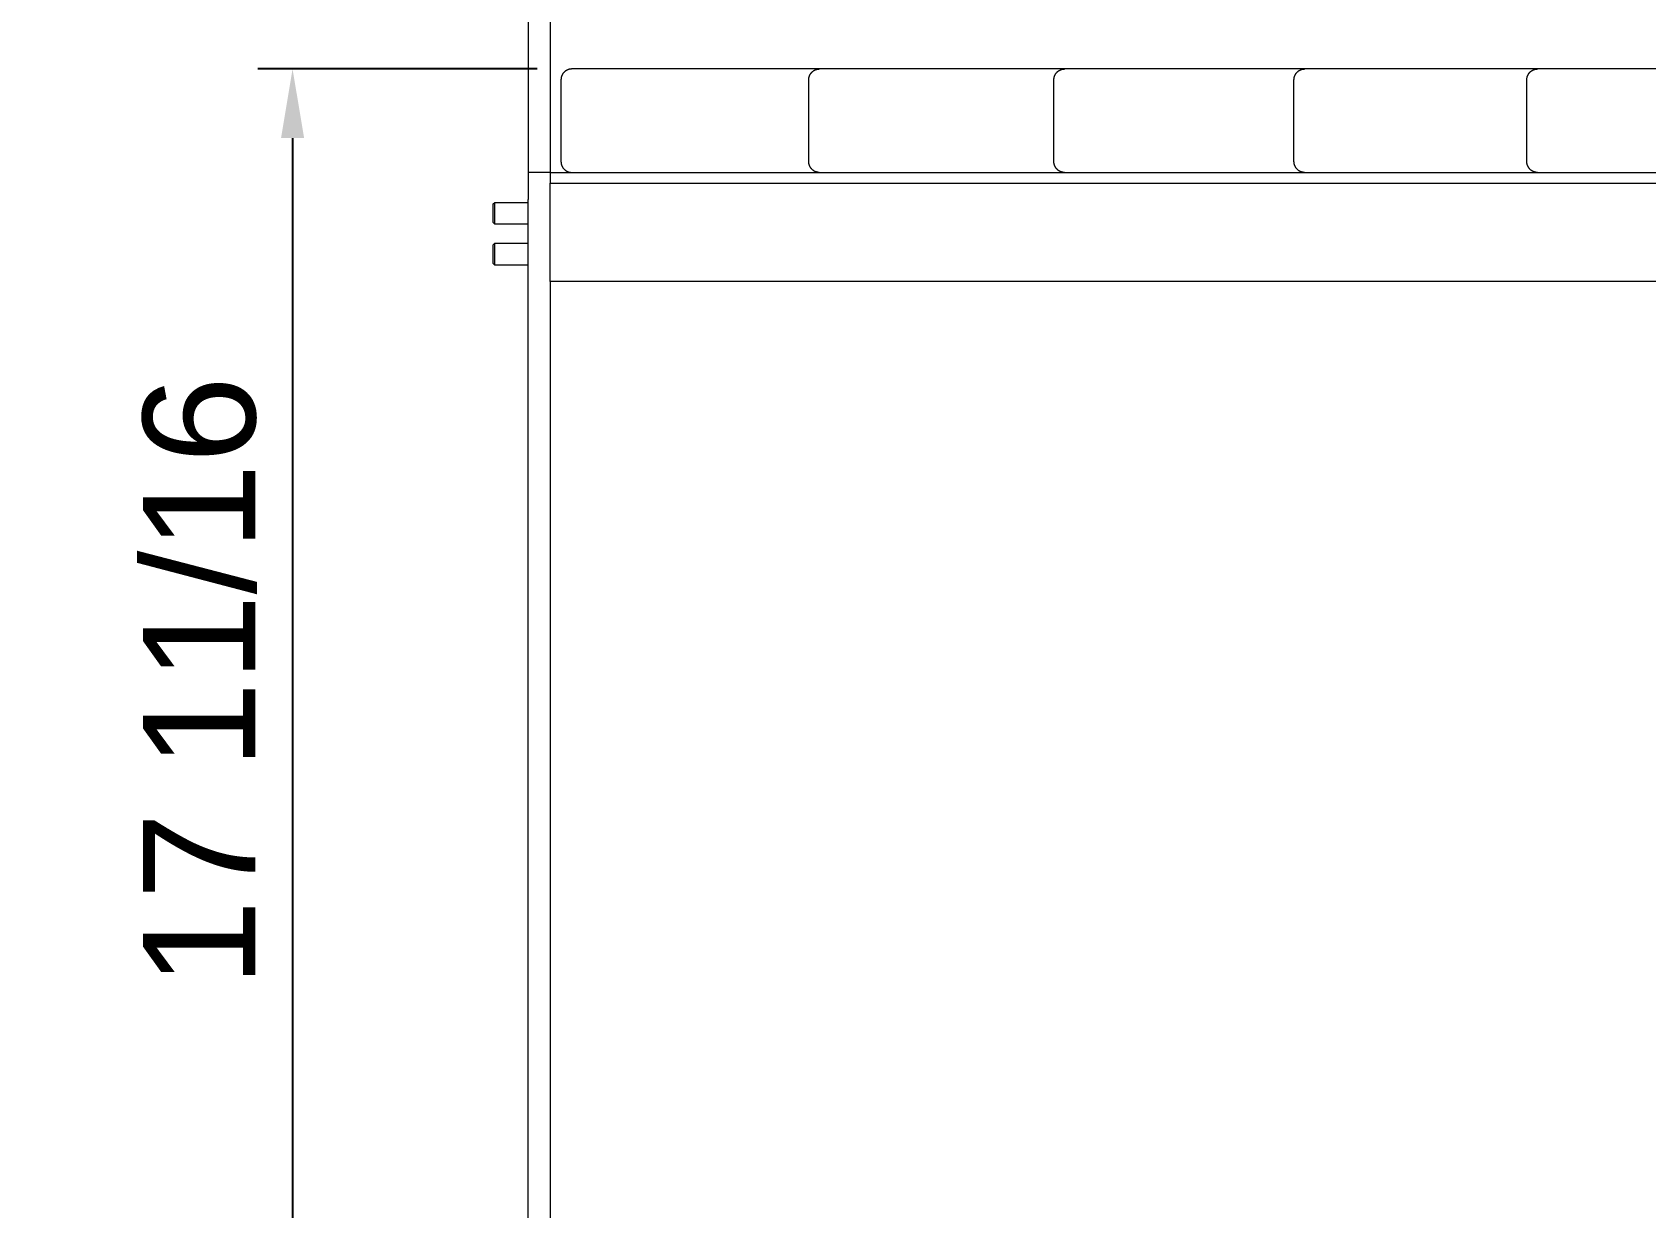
# Model space of a CAD drawing. Header units: inches. Extents: x -11 to 189, y -7 to 133.
# Drawn here: x 111.18 to 134.51, y 96.96 to 113.96 of the extents above; entities that cross this region are included whole.
import ezdxf

# ---------------------------------------------------------------- set-up
doc = ezdxf.new("R2010")
doc.units = ezdxf.units.IN
doc.layers.add('ZANO_R', color=7, linetype='Continuous', lineweight=0)
doc.layers.add('ZANO_W', color=1, linetype='Continuous', lineweight=0)
doc.styles.get("Standard").update_dxf_attribs({"font": 'arial.ttf'})
doc.dimstyles.new('amerykanie', dxfattribs={"dimtxt": 50, "dimasz": 50, "dimexe": 0.5, "dimexo": 0.5, "dimgap": 1, "dimtad": 1, "dimdec": 0, "dimzin": 0, "dimlunit": 5, "dimtxsty": 'Standard', "dimcen": 0.09, "dimclrd": 1, "dimclre": 1, "dimclrt": 1, "dimazin": 0, "dimtfac": 1, "dimtdec": 0, "dimtmove": 0, "dimatfit": 3, "dimfxl": 1, "dimtzin": 0, "dimarcsym": 1})

# ---------------------------------------------------------------- blocks, each defined once
blk = doc.blocks.new('*D407')
at = {"layer": 'ZANO_W', "color": 1, "lineweight": -2}
for p, q in [((118.483, 113.431), (114.447, 113.431)), ((114.947, 112.431), (114.947, 96.714)), ((116.045, 95.714), (114.447, 95.714))]:
    blk.add_line(p, q, dxfattribs=at)
at = {"layer": 'ZANO_W', "color": 1}
for points in [[(115.114, 112.431), (114.78, 112.431), (114.947, 113.431)], [(114.78, 96.714), (115.114, 96.714), (114.947, 95.714)]]:
    blk.add_solid(points, dxfattribs=at)
at = {"layer": 'ZANO_W', "color": 1, "insert": (113.607, 104.572), "char_height": 1.625, "attachment_point": 5, "rotation": 90}
blk.add_mtext('17 11/16', dxfattribs=at)

msp = doc.modelspace()

# ---------------------------------------------------------------- linework, layer by layer
at = {"layer": 'ZANO_R'}
for p, q in [((118.35555, 127.42144), (118.35555, 111.93451)), ((118.67051, 116.47336), (118.67051, 111.93451)), ((118.86677, 113.37659), (118.86331, 113.37248)), ((118.87037, 113.38058), (118.86677, 113.37659)), ((118.87411, 113.38445), (118.87037, 113.38058)), ((118.87798, 113.38819), (118.87411, 113.38445)), ((118.88197, 113.39179), (118.87798, 113.38819)), ((118.88608, 113.39525), (118.88197, 113.39179)), ((118.89031, 113.39857), (118.88608, 113.39525)), ((118.89465, 113.40175), (118.89031, 113.39857)), ((118.8991, 113.40478), (118.89465, 113.40175)), ((118.90364, 113.40765), (118.8991, 113.40478)), ((118.90828, 113.41036), (118.90364, 113.40765)), ((118.91302, 113.41292), (118.90828, 113.41036)), ((118.91783, 113.41531), (118.91302, 113.41292)), ((118.92273, 113.41754), (118.91783, 113.41531)), ((118.92769, 113.41959), (118.92273, 113.41754)), ((118.93273, 113.42148), (118.92769, 113.41959)), ((118.93783, 113.42319), (118.93273, 113.42148)), ((118.94298, 113.42473), (118.93783, 113.42319)), ((118.94818, 113.4261), (118.94298, 113.42473)), ((118.95343, 113.42728), (118.94818, 113.4261)), ((118.95871, 113.42828), (118.95343, 113.42728)), ((118.96402, 113.42911), (118.95871, 113.42828)), ((118.96936, 113.42975), (118.96402, 113.42911)), ((118.97472, 113.43021), (118.96936, 113.42975)), ((118.98009, 113.43048), (118.97472, 113.43021)), ((118.98547, 113.43057), (118.98009, 113.43048)), ((121.90952, 113.43057), (118.98547, 113.43057)), ((122.56382, 113.43057), (121.90952, 113.43057)), ((122.44529, 113.37248), (122.44876, 113.37659)), ((122.44876, 113.37659), (122.45236, 113.38058)), ((122.45236, 113.38058), (122.4561, 113.38445)), ((122.4561, 113.38445), (122.45997, 113.38819)), ((122.45997, 113.38819), (122.46396, 113.39179)), ((122.46396, 113.39179), (122.46807, 113.39525)), ((122.46807, 113.39525), (122.4723, 113.39857)), ((122.4723, 113.39857), (122.47664, 113.40175)), ((122.47664, 113.40175), (122.48108, 113.40478)), ((122.48108, 113.40478), (122.48563, 113.40765)), ((122.48563, 113.40765), (122.49027, 113.41036)), ((122.49027, 113.41036), (122.495, 113.41292)), ((122.495, 113.41292), (122.49982, 113.41531)), ((122.49982, 113.41531), (122.50471, 113.41754)), ((122.50471, 113.41754), (122.50968, 113.41959)), ((122.50968, 113.41959), (122.51472, 113.42148)), ((122.51472, 113.42148), (122.51981, 113.42319)), ((122.51981, 113.42319), (122.52497, 113.42473)), ((122.52497, 113.42473), (122.53017, 113.4261)), ((122.53017, 113.4261), (122.53541, 113.42728)), ((122.53541, 113.42728), (122.5407, 113.42828)), ((122.5407, 113.42828), (122.54601, 113.42911)), ((122.54601, 113.42911), (122.55135, 113.42975)), ((122.55135, 113.42975), (122.55671, 113.43021)), ((122.55671, 113.43021), (122.56208, 113.43048)), ((122.56208, 113.43048), (122.56745, 113.43057)), ((125.46473, 113.43057), (122.56745, 113.43057)), ((126.10787, 113.43057), (125.46473, 113.43057)), ((125.98942, 113.37248), (125.99288, 113.37659)), ((125.99288, 113.37659), (125.99648, 113.38058)), ((125.99648, 113.38058), (126.00022, 113.38445)), ((126.00022, 113.38445), (126.00409, 113.38819)), ((126.00409, 113.38819), (126.00808, 113.39179)), ((126.00808, 113.39179), (126.01219, 113.39525)), ((126.01219, 113.39525), (126.01642, 113.39857)), ((126.01642, 113.39857), (126.02076, 113.40175)), ((126.02076, 113.40175), (126.02521, 113.40478)), ((126.02521, 113.40478), (126.02975, 113.40765)), ((126.02975, 113.40765), (126.03439, 113.41036)), ((126.03439, 113.41036), (126.03913, 113.41292)), ((126.03913, 113.41292), (126.04394, 113.41531)), ((126.04394, 113.41531), (126.04884, 113.41754)), ((126.04884, 113.41754), (126.0538, 113.41959)), ((126.0538, 113.41959), (126.05884, 113.42148)), ((126.05884, 113.42148), (126.06394, 113.42319)), ((126.06394, 113.42319), (126.06909, 113.42473)), ((126.06909, 113.42473), (126.07429, 113.4261)), ((126.07429, 113.4261), (126.07954, 113.42728)), ((126.07954, 113.42728), (126.08482, 113.42828)), ((126.08482, 113.42828), (126.09013, 113.42911)), ((126.09013, 113.42911), (126.09547, 113.42975)), ((126.09547, 113.42975), (126.10083, 113.43021)), ((126.10083, 113.43021), (126.1062, 113.43048)), ((126.1062, 113.43048), (126.11158, 113.43057)), ((128.95393, 113.43057), (126.11158, 113.43057)), ((129.57953, 113.43057), (128.95393, 113.43057)), ((129.46124, 113.37248), (129.46471, 113.37659)), ((129.46471, 113.37659), (129.46831, 113.38058)), ((129.46831, 113.38058), (129.47204, 113.38445)), ((129.47204, 113.38445), (129.47591, 113.38819)), ((129.47591, 113.38819), (129.4799, 113.39179)), ((129.4799, 113.39179), (129.48402, 113.39525)), ((129.48402, 113.39525), (129.48824, 113.39857)), ((129.48824, 113.39857), (129.49258, 113.40175)), ((129.49258, 113.40175), (129.49703, 113.40478)), ((129.49703, 113.40478), (129.50158, 113.40765)), ((129.50158, 113.40765), (129.50622, 113.41036)), ((129.50622, 113.41036), (129.51095, 113.41292)), ((129.51095, 113.41292), (129.51576, 113.41531)), ((129.51576, 113.41531), (129.52066, 113.41754)), ((129.52066, 113.41754), (129.52563, 113.41959)), ((129.52563, 113.41959), (129.53066, 113.42148)), ((129.53066, 113.42148), (129.53576, 113.42319)), ((129.53576, 113.42319), (129.54091, 113.42473)), ((129.54091, 113.42473), (129.54611, 113.4261)), ((129.54611, 113.4261), (129.55136, 113.42728)), ((129.55136, 113.42728), (129.55664, 113.42828)), ((129.55664, 113.42828), (129.56196, 113.42911)), ((129.56196, 113.42911), (129.5673, 113.42975)), ((129.5673, 113.42975), (129.57265, 113.43021)), ((129.57265, 113.43021), (129.57802, 113.43048)), ((129.57802, 113.43048), (129.5834, 113.43057)), ((132.34321, 113.43057), (129.5834, 113.43057)), ((132.9452, 113.43057), (132.34321, 113.43057)), ((132.82703, 113.37248), (132.8305, 113.37659)), ((132.8305, 113.37659), (132.8341, 113.38058)), ((132.8341, 113.38058), (132.83784, 113.38445)), ((132.83784, 113.38445), (132.8417, 113.38819)), ((132.8417, 113.38819), (132.84569, 113.39179)), ((132.84569, 113.39179), (132.84981, 113.39525)), ((132.84981, 113.39525), (132.85404, 113.39857)), ((132.85404, 113.39857), (132.85837, 113.40175)), ((132.85837, 113.40175), (132.86282, 113.40478)), ((132.86282, 113.40478), (132.86737, 113.40765)), ((132.86737, 113.40765), (132.87201, 113.41036)), ((132.87201, 113.41036), (132.87674, 113.41292)), ((132.87674, 113.41292), (132.88156, 113.41531)), ((132.88156, 113.41531), (132.88645, 113.41754)), ((132.88645, 113.41754), (132.89142, 113.41959)), ((132.89142, 113.41959), (132.89645, 113.42148)), ((132.89645, 113.42148), (132.90155, 113.42319)), ((132.90155, 113.42319), (132.9067, 113.42473)), ((132.9067, 113.42473), (132.9119, 113.4261)), ((132.9119, 113.4261), (132.91715, 113.42728)), ((132.91715, 113.42728), (132.92243, 113.42828)), ((132.92243, 113.42828), (132.92775, 113.42911)), ((132.92775, 113.42911), (132.93309, 113.42975)), ((132.93309, 113.42975), (132.93844, 113.43021)), ((132.93844, 113.43021), (132.94381, 113.43048)), ((132.94381, 113.43048), (132.94919, 113.43057)), ((135.59964, 113.43057), (132.94919, 113.43057)), ((118.82808, 113.27847), (118.82799, 113.27309)), ((118.82799, 113.27309), (118.82799, 112.09199)), ((118.82835, 113.28384), (118.82808, 113.27847)), ((118.82881, 113.2892), (118.82835, 113.28384)), ((118.82945, 113.29454), (118.82881, 113.2892)), ((118.83028, 113.29985), (118.82945, 113.29454)), ((118.83128, 113.30513), (118.83028, 113.29985)), ((118.83246, 113.31038), (118.83128, 113.30513)), ((118.83383, 113.31558), (118.83246, 113.31038)), ((118.83537, 113.32073), (118.83383, 113.31558)), ((118.83708, 113.32583), (118.83537, 113.32073)), ((118.83897, 113.33087), (118.83708, 113.32583)), ((118.84102, 113.33583), (118.83897, 113.33087)), ((118.84325, 113.34073), (118.84102, 113.33583)), ((118.84564, 113.34554), (118.84325, 113.34073)), ((118.8482, 113.35028), (118.84564, 113.34554)), ((118.85091, 113.35492), (118.8482, 113.35028)), ((118.85378, 113.35946), (118.85091, 113.35492)), ((118.85681, 113.36391), (118.85378, 113.35946)), ((118.85999, 113.36825), (118.85681, 113.36391)), ((118.86331, 113.37248), (118.85999, 113.36825)), ((122.40997, 113.27309), (122.41007, 113.27847)), ((122.40997, 112.09199), (122.40997, 113.27309)), ((122.41007, 113.27847), (122.41034, 113.28384)), ((122.41034, 113.28384), (122.4108, 113.2892)), ((122.4108, 113.2892), (122.41144, 113.29454)), ((122.41144, 113.29454), (122.41226, 113.29985)), ((122.41226, 113.29985), (122.41327, 113.30513)), ((122.41327, 113.30513), (122.41445, 113.31038)), ((122.41445, 113.31038), (122.41581, 113.31558)), ((122.41581, 113.31558), (122.41735, 113.32073)), ((122.41735, 113.32073), (122.41907, 113.32583)), ((122.41907, 113.32583), (122.42095, 113.33087)), ((122.42095, 113.33087), (122.42301, 113.33583)), ((122.42301, 113.33583), (122.42524, 113.34073)), ((122.42524, 113.34073), (122.42763, 113.34554)), ((122.42763, 113.34554), (122.43018, 113.35028)), ((122.43018, 113.35028), (122.4329, 113.35492)), ((122.4329, 113.35492), (122.43577, 113.35946)), ((122.43577, 113.35946), (122.4388, 113.36391)), ((122.4388, 113.36391), (122.44197, 113.36825)), ((122.44197, 113.36825), (122.44529, 113.37248)), ((125.9541, 113.27309), (125.95419, 113.27847)), ((125.9541, 112.09199), (125.9541, 113.27309)), ((125.95419, 113.27847), (125.95446, 113.28384)), ((125.95446, 113.28384), (125.95492, 113.2892)), ((125.95492, 113.2892), (125.95556, 113.29454)), ((125.95556, 113.29454), (125.95639, 113.29985)), ((125.95639, 113.29985), (125.95739, 113.30513)), ((125.95739, 113.30513), (125.95857, 113.31038)), ((125.95857, 113.31038), (125.95994, 113.31558)), ((125.95994, 113.31558), (125.96148, 113.32073)), ((125.96148, 113.32073), (125.96319, 113.32583)), ((125.96319, 113.32583), (125.96508, 113.33087)), ((125.96508, 113.33087), (125.96713, 113.33583)), ((125.96713, 113.33583), (125.96936, 113.34073)), ((125.96936, 113.34073), (125.97175, 113.34554)), ((125.97175, 113.34554), (125.97431, 113.35028)), ((125.97431, 113.35028), (125.97702, 113.35492)), ((125.97702, 113.35492), (125.97989, 113.35946)), ((125.97989, 113.35946), (125.98292, 113.36391)), ((125.98292, 113.36391), (125.9861, 113.36825)), ((125.9861, 113.36825), (125.98942, 113.37248)), ((129.42592, 113.27309), (129.42601, 113.27847)), ((129.42592, 112.09199), (129.42592, 113.27309)), ((129.42601, 113.27847), (129.42629, 113.28384)), ((129.42629, 113.28384), (129.42675, 113.2892)), ((129.42675, 113.2892), (129.42739, 113.29454)), ((129.42739, 113.29454), (129.42821, 113.29985)), ((129.42821, 113.29985), (129.42921, 113.30513)), ((129.42921, 113.30513), (129.4304, 113.31038)), ((129.4304, 113.31038), (129.43176, 113.31558)), ((129.43176, 113.31558), (129.4333, 113.32073)), ((129.4333, 113.32073), (129.43501, 113.32583)), ((129.43501, 113.32583), (129.4369, 113.33087)), ((129.4369, 113.33087), (129.43896, 113.33583)), ((129.43896, 113.33583), (129.44118, 113.34073)), ((129.44118, 113.34073), (129.44358, 113.34554)), ((129.44358, 113.34554), (129.44613, 113.35028)), ((129.44613, 113.35028), (129.44885, 113.35492)), ((129.44885, 113.35492), (129.45172, 113.35946)), ((129.45172, 113.35946), (129.45474, 113.36391)), ((129.45474, 113.36391), (129.45792, 113.36825)), ((129.45792, 113.36825), (129.46124, 113.37248)), ((132.79171, 113.27309), (132.7918, 113.27847)), ((132.79171, 112.09199), (132.79171, 113.27309)), ((132.7918, 113.27847), (132.79208, 113.28384)), ((132.79208, 113.28384), (132.79254, 113.2892)), ((132.79254, 113.2892), (132.79318, 113.29454)), ((132.79318, 113.29454), (132.794, 113.29985)), ((132.794, 113.29985), (132.795, 113.30513)), ((132.795, 113.30513), (132.79619, 113.31038)), ((132.79619, 113.31038), (132.79755, 113.31558)), ((132.79755, 113.31558), (132.79909, 113.32073)), ((132.79909, 113.32073), (132.8008, 113.32583)), ((132.8008, 113.32583), (132.80269, 113.33087)), ((132.80269, 113.33087), (132.80475, 113.33583)), ((132.80475, 113.33583), (132.80697, 113.34073)), ((132.80697, 113.34073), (132.80937, 113.34554)), ((132.80937, 113.34554), (132.81192, 113.35028)), ((132.81192, 113.35028), (132.81464, 113.35492)), ((132.81464, 113.35492), (132.81751, 113.35946)), ((132.81751, 113.35946), (132.82053, 113.36391)), ((132.82053, 113.36391), (132.82371, 113.36825)), ((132.82371, 113.36825), (132.82703, 113.37248)), ((118.82799, 112.09199), (118.82808, 112.08661)), ((118.82808, 112.08661), (118.82835, 112.08124)), ((118.82835, 112.08124), (118.82881, 112.07589)), ((118.82881, 112.07589), (118.82945, 112.07055)), ((118.82945, 112.07055), (118.83028, 112.06523)), ((118.83028, 112.06523), (118.83128, 112.05995)), ((118.83128, 112.05995), (118.83246, 112.05471)), ((118.83246, 112.05471), (118.83383, 112.0495)), ((118.83383, 112.0495), (118.83537, 112.04435)), ((118.83537, 112.04435), (118.83708, 112.03925)), ((118.83708, 112.03925), (118.83897, 112.03422)), ((118.83897, 112.03422), (118.84102, 112.02925)), ((118.84102, 112.02925), (118.84325, 112.02436)), ((118.84325, 112.02436), (118.84564, 112.01954)), ((118.84564, 112.01954), (118.8482, 112.01481)), ((118.8482, 112.01481), (118.85091, 112.01017)), ((118.85091, 112.01017), (118.85378, 112.00562)), ((118.85378, 112.00562), (118.85681, 112.00117)), ((118.85681, 112.00117), (118.85999, 111.99684)), ((118.85999, 111.99684), (118.86331, 111.99261)), ((118.86331, 111.99261), (118.86677, 111.98849)), ((118.86677, 111.98849), (118.87037, 111.9845)), ((118.87037, 111.9845), (118.87411, 111.98064)), ((118.87411, 111.98064), (118.87798, 111.9769)), ((118.87798, 111.9769), (118.88197, 111.9733)), ((122.41007, 112.0866), (122.40997, 112.09199)), ((122.41034, 112.08121), (122.41007, 112.0866)), ((122.4108, 112.07584), (122.41034, 112.08121)), ((122.41145, 112.07048), (122.4108, 112.07584)), ((122.41228, 112.06516), (122.41145, 112.07048)), ((122.41329, 112.05986), (122.41228, 112.06516)), ((122.41448, 112.0546), (122.41329, 112.05986)), ((122.41585, 112.04938), (122.41448, 112.0546)), ((122.4174, 112.04422), (122.41585, 112.04938)), ((122.41912, 112.03911), (122.4174, 112.04422)), ((122.42102, 112.03406), (122.41912, 112.03911)), ((122.42309, 112.02908), (122.42102, 112.03406)), ((122.42533, 112.02417), (122.42309, 112.02908)), ((122.42773, 112.01934), (122.42533, 112.02417)), ((122.4303, 112.0146), (122.42773, 112.01934)), ((122.43303, 112.00995), (122.4303, 112.0146)), ((122.43592, 112.0054), (122.43303, 112.00995)), ((122.43896, 112.00094), (122.43592, 112.0054)), ((122.44215, 111.9966), (122.43896, 112.00094)), ((122.44549, 111.99236), (122.44215, 111.9966)), ((122.44898, 111.98824), (122.44549, 111.99236)), ((122.4526, 111.98425), (122.44898, 111.98824)), ((122.45636, 111.98038), (122.4526, 111.98425)), ((122.46024, 111.97664), (122.45636, 111.98038)), ((122.46426, 111.97304), (122.46024, 111.97664)), ((125.95419, 112.0866), (125.9541, 112.09199)), ((125.95447, 112.08121), (125.95419, 112.0866)), ((125.95493, 112.07584), (125.95447, 112.08121)), ((125.95557, 112.07048), (125.95493, 112.07584)), ((125.9564, 112.06516), (125.95557, 112.07048)), ((125.95741, 112.05986), (125.9564, 112.06516)), ((125.9586, 112.0546), (125.95741, 112.05986)), ((125.95997, 112.04938), (125.9586, 112.0546)), ((125.96152, 112.04422), (125.95997, 112.04938)), ((125.96324, 112.03911), (125.96152, 112.04422)), ((125.96514, 112.03406), (125.96324, 112.03911)), ((125.96721, 112.02908), (125.96514, 112.03406)), ((125.96945, 112.02417), (125.96721, 112.02908)), ((125.97185, 112.01934), (125.96945, 112.02417)), ((125.97442, 112.0146), (125.97185, 112.01934)), ((125.97715, 112.00995), (125.97442, 112.0146)), ((125.98004, 112.0054), (125.97715, 112.00995)), ((125.98308, 112.00094), (125.98004, 112.0054)), ((125.98628, 111.9966), (125.98308, 112.00094)), ((125.98962, 111.99236), (125.98628, 111.9966)), ((125.9931, 111.98824), (125.98962, 111.99236)), ((125.99672, 111.98425), (125.9931, 111.98824)), ((126.00048, 111.98038), (125.99672, 111.98425)), ((126.00437, 111.97664), (126.00048, 111.98038)), ((126.00838, 111.97304), (126.00437, 111.97664)), ((129.42601, 112.0866), (129.42592, 112.09199)), ((129.42629, 112.08121), (129.42601, 112.0866)), ((129.42675, 112.07584), (129.42629, 112.08121)), ((129.4274, 112.07048), (129.42675, 112.07584)), ((129.42822, 112.06516), (129.4274, 112.07048)), ((129.42923, 112.05986), (129.42822, 112.06516)), ((129.43042, 112.0546), (129.42923, 112.05986)), ((129.43179, 112.04938), (129.43042, 112.0546)), ((129.43334, 112.04422), (129.43179, 112.04938)), ((129.43507, 112.03911), (129.43334, 112.04422)), ((129.43696, 112.03406), (129.43507, 112.03911)), ((129.43903, 112.02908), (129.43696, 112.03406)), ((129.44127, 112.02417), (129.43903, 112.02908)), ((129.44368, 112.01934), (129.44127, 112.02417)), ((129.44625, 112.0146), (129.44368, 112.01934)), ((129.44898, 112.00995), (129.44625, 112.0146)), ((129.45187, 112.0054), (129.44898, 112.00995)), ((129.45491, 112.00094), (129.45187, 112.0054)), ((129.4581, 111.9966), (129.45491, 112.00094)), ((129.46144, 111.99236), (129.4581, 111.9966)), ((129.46492, 111.98824), (129.46144, 111.99236)), ((129.46855, 111.98425), (129.46492, 111.98824)), ((129.4723, 111.98038), (129.46855, 111.98425)), ((129.47619, 111.97664), (129.4723, 111.98038)), ((129.4802, 111.97304), (129.47619, 111.97664)), ((132.7918, 112.0866), (132.79171, 112.09199)), ((132.79208, 112.08121), (132.7918, 112.0866)), ((132.79254, 112.07584), (132.79208, 112.08121)), ((132.79319, 112.07048), (132.79254, 112.07584)), ((132.79401, 112.06516), (132.79319, 112.07048)), ((132.79502, 112.05986), (132.79401, 112.06516)), ((132.79621, 112.0546), (132.79502, 112.05986)), ((132.79758, 112.04938), (132.79621, 112.0546)), ((132.79913, 112.04422), (132.79758, 112.04938)), ((132.80086, 112.03911), (132.79913, 112.04422)), ((132.80275, 112.03406), (132.80086, 112.03911)), ((132.80482, 112.02908), (132.80275, 112.03406)), ((132.80706, 112.02417), (132.80482, 112.02908)), ((132.80947, 112.01934), (132.80706, 112.02417)), ((132.81204, 112.0146), (132.80947, 112.01934)), ((132.81477, 112.00995), (132.81204, 112.0146)), ((132.81766, 112.0054), (132.81477, 112.00995)), ((132.8207, 112.00094), (132.81766, 112.0054)), ((132.82389, 111.9966), (132.8207, 112.00094)), ((132.82723, 111.99236), (132.82389, 111.9966)), ((132.83071, 111.98824), (132.82723, 111.99236)), ((132.83434, 111.98425), (132.83071, 111.98824)), ((132.83809, 111.98038), (132.83434, 111.98425)), ((132.84198, 111.97664), (132.83809, 111.98038)), ((132.84599, 111.97304), (132.84198, 111.97664)), ((118.67051, 111.93451), (118.35555, 111.93451)), ((118.35555, 111.93451), (118.35555, 111.54081)), ((118.67051, 111.93451), (118.67051, 111.77703)), ((118.67051, 111.93451), (154.89097, 111.93451)), ((118.67051, 111.77703), (154.89097, 111.77703)), ((118.67051, 110.35971), (118.67051, 111.77703)), ((118.88197, 111.9733), (118.88608, 111.96983)), ((118.88608, 111.96983), (118.89031, 111.96651)), ((118.89031, 111.96651), (118.89465, 111.96333)), ((118.89465, 111.96333), (118.8991, 111.96031)), ((118.8991, 111.96031), (118.90364, 111.95744)), ((118.90364, 111.95744), (118.90828, 111.95472)), ((118.90828, 111.95472), (118.91302, 111.95217)), ((118.91302, 111.95217), (118.91783, 111.94977)), ((118.91783, 111.94977), (118.92273, 111.94755)), ((118.92273, 111.94755), (118.92769, 111.94549)), ((118.92769, 111.94549), (118.93273, 111.9436)), ((118.93273, 111.9436), (118.93783, 111.94189)), ((118.93783, 111.94189), (118.94298, 111.94035)), ((118.94298, 111.94035), (118.94818, 111.93899)), ((118.94818, 111.93899), (118.95343, 111.9378)), ((118.95343, 111.9378), (118.95871, 111.9368)), ((118.95871, 111.9368), (118.96402, 111.93598)), ((118.96402, 111.93598), (118.96936, 111.93534)), ((118.96936, 111.93534), (118.97472, 111.93488)), ((118.97472, 111.93488), (118.98009, 111.9346)), ((118.98009, 111.9346), (118.98547, 111.93451)), ((122.46839, 111.96957), (122.46426, 111.97304)), ((122.47264, 111.96625), (122.46839, 111.96957)), ((122.477, 111.96308), (122.47264, 111.96625)), ((122.48147, 111.96006), (122.477, 111.96308)), ((122.48603, 111.95719), (122.48147, 111.96006)), ((122.4907, 111.95448), (122.48603, 111.95719)), ((122.49545, 111.95193), (122.4907, 111.95448)), ((122.50029, 111.94955), (122.49545, 111.95193)), ((122.50521, 111.94733), (122.50029, 111.94955)), ((122.5102, 111.94529), (122.50521, 111.94733)), ((122.51525, 111.94341), (122.5102, 111.94529)), ((122.52037, 111.94171), (122.51525, 111.94341)), ((122.52554, 111.94019), (122.52037, 111.94171)), ((122.53077, 111.93884), (122.52554, 111.94019)), ((122.53603, 111.93768), (122.53077, 111.93884)), ((122.54133, 111.93669), (122.53603, 111.93768)), ((122.54667, 111.93589), (122.54133, 111.93669)), ((122.55202, 111.93527), (122.54667, 111.93589)), ((122.5574, 111.93483), (122.55202, 111.93527)), ((122.56279, 111.93458), (122.5574, 111.93483)), ((126.01251, 111.96957), (126.00838, 111.97304)), ((126.01676, 111.96625), (126.01251, 111.96957)), ((126.02112, 111.96308), (126.01676, 111.96625)), ((126.02559, 111.96006), (126.02112, 111.96308)), ((126.03016, 111.95719), (126.02559, 111.96006)), ((126.03482, 111.95448), (126.03016, 111.95719)), ((126.03957, 111.95193), (126.03482, 111.95448)), ((126.04441, 111.94955), (126.03957, 111.95193)), ((126.04933, 111.94733), (126.04441, 111.94955)), ((126.05432, 111.94529), (126.04933, 111.94733)), ((126.05938, 111.94341), (126.05432, 111.94529)), ((126.06449, 111.94171), (126.05938, 111.94341)), ((126.06967, 111.94019), (126.06449, 111.94171)), ((126.07489, 111.93884), (126.06967, 111.94019)), ((126.08016, 111.93768), (126.07489, 111.93884)), ((126.08546, 111.93669), (126.08016, 111.93768)), ((126.09079, 111.93589), (126.08546, 111.93669)), ((126.09615, 111.93527), (126.09079, 111.93589)), ((126.10152, 111.93483), (126.09615, 111.93527)), ((126.10691, 111.93458), (126.10152, 111.93483)), ((129.48433, 111.96957), (129.4802, 111.97304)), ((129.48858, 111.96625), (129.48433, 111.96957)), ((129.49295, 111.96308), (129.48858, 111.96625)), ((129.49741, 111.96006), (129.49295, 111.96308)), ((129.50198, 111.95719), (129.49741, 111.96006)), ((129.50664, 111.95448), (129.50198, 111.95719)), ((129.5114, 111.95193), (129.50664, 111.95448)), ((129.51624, 111.94955), (129.5114, 111.95193)), ((129.52115, 111.94733), (129.51624, 111.94955)), ((129.52614, 111.94529), (129.52115, 111.94733)), ((129.5312, 111.94341), (129.52614, 111.94529)), ((129.53632, 111.94171), (129.5312, 111.94341)), ((129.54149, 111.94019), (129.53632, 111.94171)), ((129.54671, 111.93884), (129.54149, 111.94019)), ((129.55198, 111.93768), (129.54671, 111.93884)), ((129.55728, 111.93669), (129.55198, 111.93768)), ((129.56261, 111.93589), (129.55728, 111.93669)), ((129.56797, 111.93527), (129.56261, 111.93589)), ((129.57335, 111.93483), (129.56797, 111.93527)), ((129.57873, 111.93458), (129.57335, 111.93483)), ((132.85013, 111.96957), (132.84599, 111.97304)), ((132.85438, 111.96625), (132.85013, 111.96957)), ((132.85874, 111.96308), (132.85438, 111.96625)), ((132.8632, 111.96006), (132.85874, 111.96308)), ((132.86777, 111.95719), (132.8632, 111.96006)), ((132.87244, 111.95448), (132.86777, 111.95719)), ((132.87719, 111.95193), (132.87244, 111.95448)), ((132.88203, 111.94955), (132.87719, 111.95193)), ((132.88694, 111.94733), (132.88203, 111.94955)), ((132.89193, 111.94529), (132.88694, 111.94733)), ((132.89699, 111.94341), (132.89193, 111.94529)), ((132.90211, 111.94171), (132.89699, 111.94341)), ((132.90728, 111.94019), (132.90211, 111.94171)), ((132.9125, 111.93884), (132.90728, 111.94019)), ((132.91777, 111.93768), (132.9125, 111.93884)), ((132.92307, 111.93669), (132.91777, 111.93768)), ((132.9284, 111.93589), (132.92307, 111.93669)), ((132.93376, 111.93527), (132.9284, 111.93589)), ((132.93914, 111.93483), (132.93376, 111.93527)), ((132.94452, 111.93458), (132.93914, 111.93483)), ((118.35555, 96.029), (118.35555, 111.54081)), ((117.84374, 111.47425), (117.87092, 111.50143)), ((117.84374, 111.47418), (117.84374, 111.47425)), ((117.84374, 111.47425), (117.84374, 111.47425)), ((117.84374, 111.47425), (117.84374, 111.47425)), ((117.84374, 111.47425), (117.84374, 111.47425)), ((117.84374, 111.47425), (117.84374, 111.47405)), ((117.84374, 111.47405), (117.84374, 111.4728)), ((117.84374, 111.4728), (117.84374, 111.46665)), ((117.84374, 111.46665), (117.84374, 111.43914)), ((117.84374, 111.43914), (117.84374, 111.34834)), ((117.84374, 111.34834), (117.84374, 111.21374)), ((117.87092, 111.50144), (118.35555, 111.50144)), ((117.87092, 111.34926), (117.87092, 111.50143)), ((117.87092, 111.18649), (117.87092, 111.34926)), ((117.87092, 111.18648), (117.84374, 111.21366)), ((118.35555, 111.18648), (117.87092, 111.18648)), ((117.84374, 110.8837), (117.8709, 110.91087)), ((117.84374, 110.88365), (117.84374, 110.8837)), ((117.84374, 110.8837), (117.84374, 110.8837)), ((117.84374, 110.8837), (117.84374, 110.8837)), ((117.84374, 110.8837), (117.84374, 110.88369)), ((117.84374, 110.88369), (117.84374, 110.88345)), ((117.84374, 110.88345), (117.84374, 110.88214)), ((117.84374, 110.88214), (117.84374, 110.87588)), ((117.84374, 110.87588), (117.84374, 110.84828)), ((117.84374, 110.84828), (117.84374, 110.75779)), ((117.87092, 110.91089), (118.35555, 110.91089)), ((117.87092, 110.7587), (117.87092, 110.91085)), ((117.84374, 110.75779), (117.84374, 110.62316)), ((117.8709, 110.59595), (117.84374, 110.62311)), ((117.87092, 110.59597), (117.87092, 110.7587)), ((118.35555, 110.59593), (117.87092, 110.59593)), ((154.89097, 110.35971), (118.67051, 110.35971)), ((118.67051, 110.35971), (118.67051, 96.029))]:
    msp.add_line(p, q, dxfattribs=at)

# ---------------------------------------------------------------- dimensions: what is measured, and where the dimension line sits
at = {"layer": 'ZANO_W'}
dim = msp.add_linear_dim(base=(114.94697, 95.71404), p1=(118.98278, 113.43053), p2=(116.54452, 95.71404), angle=90, dimstyle='amerykanie', override={"dimtxt": 1.625, "dimasz": 1, "dimgap": 0.5, "dimdec": 4, "dimaunit": 1, "dimadec": 1, "dimtdec": 4, "dimtmove": 1, "dimfrac": 2}, dxfattribs=at)
dim.commit()
dim.dimension.update_dxf_attribs({"geometry": '*D407', "text_midpoint": (113.60676, 104.57228)})

doc.saveas('drawing.dxf')
